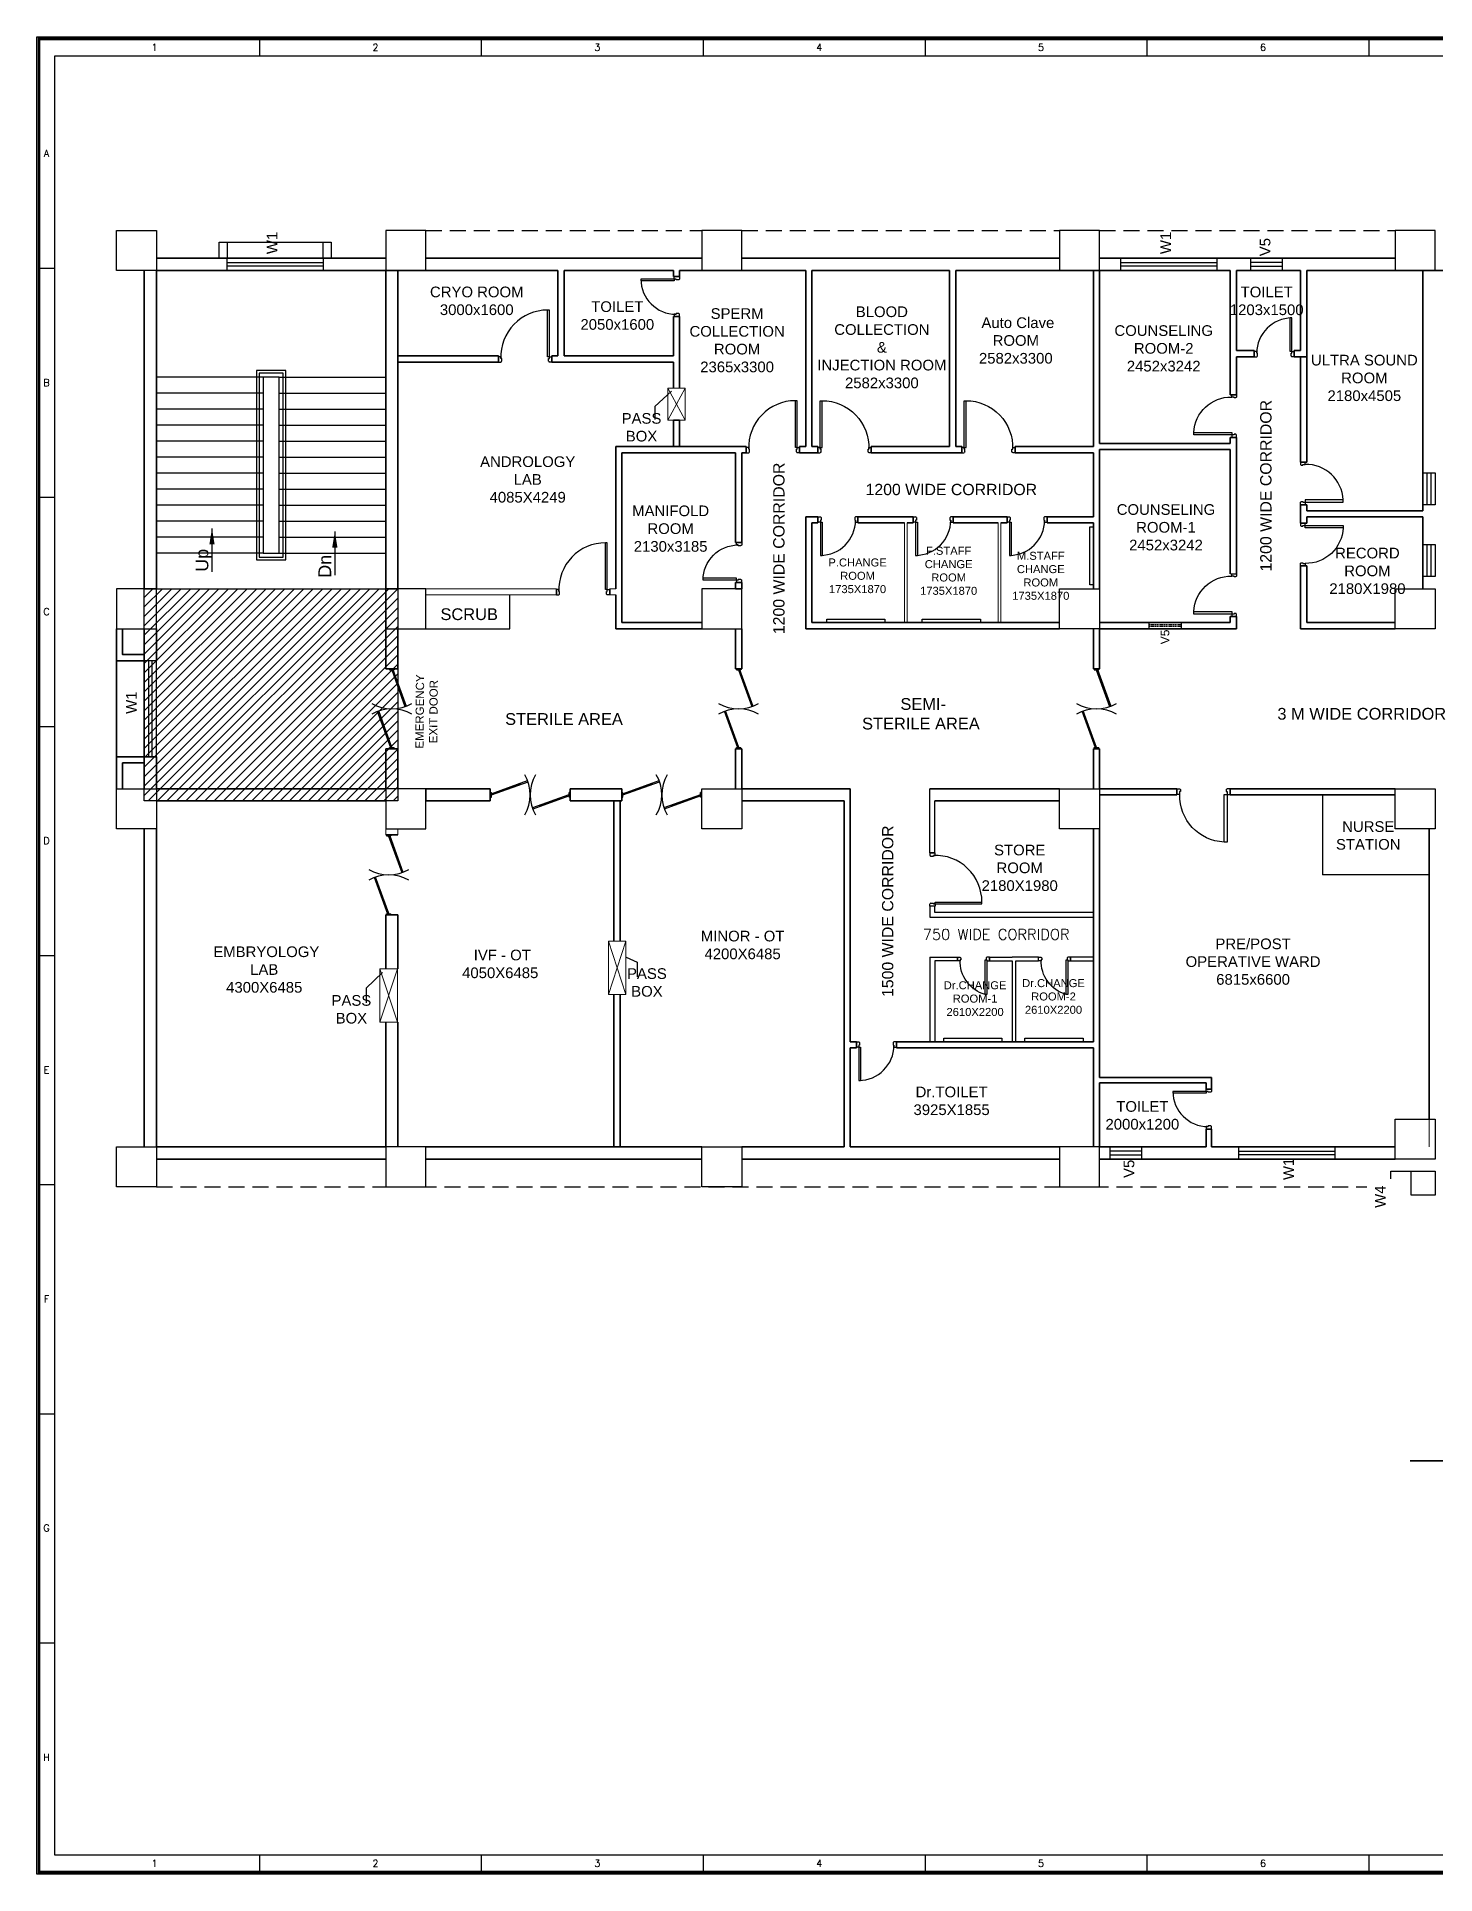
# Model space of a CAD drawing. Extents: x 3485972 to 3601240, y -673889 to -591207.
# Drawn here: x 3551253 to 3577476, y -673889 to -639439 of the extents above; entities that cross this region are included whole.
import ezdxf
from ezdxf.enums import TextEntityAlignment as Align

# ---------------------------------------------------------------- set-up
doc = ezdxf.new("R2010")
doc.units = 0
doc.header["$LTSCALE"] = 6
doc.header["$MEASUREMENT"] = 0
doc.linetypes.add('HIDDEN', pattern=[0.375, 0.25, -0.125])
doc.layers.get('0').update_dxf_attribs({"linetype": 'CONTINUOUS'})
doc.layers.add('AREA', color=193, linetype='CONTINUOUS', plot=False)
for name, color, linetype in [('BLOCK HACTH', 10, 'CONTINUOUS'), ('Chajja', 7, 'CONTINUOUS'), ('COL', 5, 'CONTINUOUS'), ('DOOR', 44, 'CONTINUOUS'), ('furniture', 33, 'CONTINUOUS'), ('JOINERY', 7, 'CONTINUOUS'), ('Railing', 21, 'CONTINUOUS'), ('Staircase', 7, 'CONTINUOUS'), ('TEXT', 181, 'CONTINUOUS'), ('TITLE', 7, 'CONTINUOUS'), ('walls', 252, 'CONTINUOUS'), ('Window', 161, 'CONTINUOUS')]:
    doc.layers.add(name, color=color, linetype=linetype)
for name, color, linetype, lineweight in [('P-Wall', 36, 'CONTINUOUS', 35), ('WALL', 8, 'CONTINUOUS', 35), ('WIN', 151, 'CONTINUOUS', 9)]:
    doc.layers.add(name, color=color, linetype=linetype, lineweight=lineweight)
doc.styles.add('ARI', font='arial.ttf')
doc.styles.add('ARIAL', font='arial.ttf')
doc.styles.add('ROMANS', font='romans.shx')
doc.styles.get("Standard").update_dxf_attribs({"font": 'SIMPLEX'})
doc.dimstyles.new('int. dim', dxfattribs={"dimtxt": 900, "dimasz": 450, "dimexe": 150, "dimexo": 150, "dimgap": 150, "dimtad": 0, "dimdec": 0, "dimzin": 12, "dimdsep": 46, "dimtxsty": 'ARI', "dimblk": 'ARCHTICK', "dimcen": 1.5, "dimdle": 150, "dimclrd": 256, "dimclre": 256, "dimclrt": 7, "dimazin": 0, "dimtfac": 1, "dimtdec": 0, "dimtix": 1, "dimtmove": 2, "dimatfit": 3, "dimfxl": 1, "dimtolj": 1, "dimtzin": 0, "dimlwd": -1, "dimlwe": -1, "dimarcsym": 0})
doc.dimstyles.new('TEXT', dxfattribs={"dimscale": 0, "dimtxt": 500, "dimasz": 100, "dimexe": 75, "dimexo": 100, "dimgap": 50, "dimtad": 0, "dimdec": 0, "dimzin": 0, "dimdsep": 46, "dimtxsty": 'ARIAL', "dimblk": 'OBLIQUE', "dimcen": 0.09, "dimdle": 100, "dimclrd": 256, "dimclre": 256, "dimclrt": 6, "dimadec": 0, "dimazin": 0, "dimtfac": 1, "dimtdec": 0, "dimtofl": 0, "dimtmove": 2, "dimatfit": 3, "dimfxl": 1, "dimfrac": 2, "dimtolj": 1, "dimtzin": 0, "dimarcsym": 0})

# ---------------------------------------------------------------- blocks, each defined once
blk = doc.blocks.new('Z$W@#5624')
at = {"layer": 'DOOR'}
for p, q in [((0, 499), (25, 499)), ((0, 400), (0, 499)), ((19, 429), (28, 453)), ((19, 429), (840, 130)), ((25, 400), (25, 499)), ((28, 453), (849, 154)), ((1770, 446), (949, 745)), ((1779, 470), (957, 769)), ((1122, 709), (1113, 685)), ((1610, 518), (1117, 697)), ((1614, 529), (1606, 506)), ((1779, 470), (1770, 446)), ((1798, 499), (1773, 499)), ((1773, 400), (1773, 499)), ((1798, 400), (1798, 499)), ((0, 400), (25, 400)), ((183, 369), (192, 393)), ((188, 381), (680, 202)), ((685, 214), (676, 190)), ((1798, 400), (1773, 400))]:
    blk.add_line(p, q, dxfattribs=at)
at = {"layer": 'DOOR', "color": 145, "extrusion": (0, 0, -1)}
for centre, start_param, end_param in [((0, 449), -0.523599, 0.523599), ((1798, 449), 2.617994, 3.665191)]:
    blk.add_ellipse(centre, major_axis=(899, 0), ratio=1, start_param=start_param, end_param=end_param, dxfattribs=at)
blk = doc.blocks.new('_Oblique')
at = {"color": 0, "linetype": 'ByBlock', "lineweight": -2}
blk.add_line((-0.5, -0.5), (0.5, 0.5), dxfattribs=at)
blk = doc.blocks.new('1000')
at = {"layer": 'DOOR'}
for p, q in [((0, -111, 0), (0, 0)), ((0, 0), (55, 0, 0)), ((945, 0, 0), (945, -2, 0)), ((1000, 0), (945, 0, 0)), ((1000, -111, 0), (1000, 0)), ((55, -111, 0), (0, -111, 0)), ((55, 0, 0), (55, -3, 0)), ((70, -55, 0), (55, -55, 0)), ((55, -55, 0), (55, -111, 0)), ((55, -111, 0), (55, -1001, 0)), ((111, -111, 0), (55, -111, 0)), ((70, -15, 0), (68, -15, 0)), ((70, -15, 0), (70, -55, 0)), ((111, -1001, 0), (111, -111, 0)), ((930, -15, 0), (930, -55, 0)), ((930, -15, 0), (932, -15, 0)), ((930, -55, 0), (945, -55, 0)), ((945, -55, 0), (945, -111, 0)), ((945, -111, 0), (1000, -111, 0)), ((55, -1001, 0), (111, -1001, 0))]:
    blk.add_line(p, q, dxfattribs=at)
for centre, start_param, end_param in [((55, -15, 0), 3.926897, 5.497693), ((945, -15, 0), -0.785492, 0.785304)]:
    blk.add_ellipse(centre, major_axis=(-8.84, 8.84, 0), ratio=1, start_param=start_param, end_param=end_param, dxfattribs=at)
at = {"layer": 'DOOR', "color": 145}
blk.add_ellipse((71, -128, 0), major_axis=(597, 637, 0), ratio=0.999944, start_param=3.940126, end_param=5.484659, dxfattribs=at)
blk = doc.blocks.new('_ArchTick')
at = {"color": 0, "linetype": 'ByBlock', "const_width": 0.15}
blk.add_lwpolyline([(-0.5, -0.5), (0.5, 0.5)], dxfattribs=at)
blk = doc.blocks.new('A$C66962185')
at = {"layer": 'TITLE'}
for p, q in [((2.14, -140930.66), (360.7, -140930.66)), ((2.14, -141176.03), (2.14, -140930.66)), ((360.7, -141176.03), (360.7, -140930.66)), ((360.7, -141176.03), (2.14, -141176.03))]:
    blk.add_line(p, q, dxfattribs=at)
at = {"layer": 'TITLE', "color": 7}
for p, q in [((30.11, -140930.66), (30.11, -140928.36)), ((60.37, -140930.66), (60.37, -140928.36)), ((90.64, -140930.66), (90.64, -140928.36)), ((120.9, -140930.66), (120.9, -140928.36)), ((151.16, -140930.66), (151.16, -140928.36)), ((181.42, -140930.66), (181.42, -140928.36)), ((211.69, -140930.66), (211.69, -140928.36)), ((241.95, -140930.66), (241.95, -140928.36)), ((272.21, -140930.66), (272.21, -140928.36)), ((302.47, -140930.66), (302.47, -140928.36)), ((332.74, -140930.66), (332.74, -140928.36)), ((363, -140959.61), (360.7, -140959.61)), ((363, -140990.86), (360.7, -140990.86)), ((363, -141022.1), (360.7, -141022.1)), ((363, -141053.35), (360.7, -141053.35)), ((363, -141084.59), (360.7, -141084.59)), ((363, -141115.84), (360.7, -141115.84)), ((363, -141147.08), (360.7, -141147.08))]:
    blk.add_line(p, q, dxfattribs=at)
at = {"layer": 'TITLE', "color": 0}
for p, q in [((-0.15, -140959.61), (2.14, -140959.61)), ((-0.15, -140990.86), (2.14, -140990.86)), ((-0.15, -141022.1), (2.14, -141022.1)), ((-0.15, -141053.35), (2.14, -141053.35)), ((0, -141084.59), (2.14, -141084.59)), ((-0.15, -141115.84), (2.14, -141115.84)), ((-0.15, -141147.08), (2.14, -141147.08)), ((30.11, -141178.33), (30.11, -141176.03)), ((60.37, -141178.33), (60.37, -141176.03)), ((90.64, -141178.33), (90.64, -141176.03)), ((120.9, -141178.33), (120.9, -141176.03)), ((151.16, -141178.33), (151.16, -141176.03)), ((181.42, -141178.33), (181.42, -141176.03)), ((211.69, -141178.33), (211.69, -141176.03)), ((241.95, -141178.33), (241.95, -141176.03)), ((272.21, -141178.33), (272.21, -141176.03)), ((302.47, -141178.33), (302.47, -141176.03)), ((332.74, -141178.33), (332.74, -141176.03))]:
    blk.add_line(p, q, dxfattribs=at)
at = {"layer": 'TITLE', "color": 7, "const_width": 0.355}
blk.add_lwpolyline([(363, -140928.36), (363, -141178.33), (0, -141178.33), (0, -140928.36)], close=True, dxfattribs=at)
at = {"layer": 'TITLE', "color": 7, "style": 'ROMANS'}
for s, p in [('1', (15.75, -140929.48)), ('2', (45.89, -140929.48)), ('3', (76.15, -140929.48)), ('4', (106.41, -140929.48)), ('5', (136.67, -140929.48)), ('6', (166.94, -140929.48)), ('7', (197.2, -140929.48)), ('8', (227.46, -140929.48)), ('9', (257.73, -140929.48)), ('10', (287.99, -140929.48)), ('11', (318.25, -140929.48)), ('12', (348.51, -140929.48)), ('A', (361.83, -140943.96)), ('B', (361.83, -140975.21)), ('C', (361.83, -141006.45)), ('D', (361.83, -141037.7)), ('E', (361.83, -141068.94)), ('F', (361.83, -141100.19)), ('G', (361.83, -141131.44)), ('H', (361.83, -141162.68))]:
    blk.add_text(s, height=0.952, dxfattribs=at).set_placement(p, align=Align.MIDDLE)
at = {"layer": 'TITLE', "color": 0, "style": 'ROMANS'}
for s, p in [('A', (1.02, -140943.96)), ('B', (1.02, -140975.21)), ('C', (1.02, -141006.45)), ('D', (1.02, -141037.7)), ('E', (1.02, -141068.94)), ('F', (1.02, -141100.19)), ('G', (1.02, -141131.44)), ('H', (1.02, -141162.68)), ('1', (15.75, -141177.15)), ('2', (45.89, -141177.15)), ('3', (76.15, -141177.15)), ('4', (106.41, -141177.15)), ('5', (136.67, -141177.15)), ('6', (166.94, -141177.15)), ('7', (197.2, -141177.15)), ('8', (227.46, -141177.15)), ('9', (257.73, -141177.15)), ('10', (287.99, -141177.15)), ('11', (318.25, -141177.15)), ('12', (348.51, -141177.15))]:
    blk.add_text(s, height=0.952, dxfattribs=at).set_placement(p, align=Align.MIDDLE)
blk = doc.blocks.new('Z$W@#1841')
at = {"layer": 'DOOR'}
blk.add_lwpolyline([(482, 633), (482, -167), (533, -167), (533, 633)], close=True, dxfattribs=at)
for points in [[(-254, -218), (-268, -218), (-268, -167), (-317, -167), (-317, -267), (-268, -267), (-268, -265, 0.414214), (-256, -254), (-254, -254)], [(519, -218), (533, -218), (533, -167), (583, -167), (583, -267), (533, -267), (533, -265, -0.414214), (522, -254), (519, -254)]]:
    blk.add_lwpolyline(points, format="xyb", close=True, dxfattribs=at)
at = {"layer": 'DOOR', "color": 145}
blk.add_arc((518, -152), 786, 92.6177, 181.1129, dxfattribs=at)
blk = doc.blocks.new('750')
at = {"layer": 'DOOR'}
for p, q in [((-50, 705), (-47.5, 705)), ((-35, 690), (-35, 692.5)), ((-50, 45), (-47.5, 45)), ((-35, 60), (-35, 57.5)), ((50, 45), (50, 80)), ((50, 80), (675, 80)), ((50, 45), (675, 45)), ((675, 45), (675, 80))]:
    blk.add_line(p, q, dxfattribs=at)
for points in [[(15, 690), (15, 705), (50, 705), (50, 750), (-50, 750), (-50, 705)], [(-35, 690), (15, 690)], [(15, 60), (15, 45), (50, 45), (50, 0), (-50, 0), (-50, 45)], [(-35, 60), (15, 60)]]:
    blk.add_lwpolyline(points, dxfattribs=at)
for centre, start, end in [((-35, 705), 180, 270), ((-35, 45), 90, 180)]:
    blk.add_arc(centre, 12.5, start, end, dxfattribs=at)
at = {"layer": 'DOOR', "color": 145}
blk.add_arc((15, 45), 660, 0, 90, dxfattribs=at)
blk = doc.blocks.new('A$C19B8274B')
at = {"layer": 'DOOR'}
for p, q in [((-45, 925), (-80, 925)), ((-80, 50), (-80, 925)), ((-45, 50), (-45, 925)), ((-45, 50), (-80, 50)), ((-955, -50), (-955, -47.5)), ((-940, -35), (-942.5, -35)), ((-60, -35), (-57.5, -35)), ((-45, -50), (-45, -47.5))]:
    blk.add_line(p, q, dxfattribs=at)
for points in [[(-940, 15), (-955, 15), (-955, 50), (-1000, 50), (-1000, -50), (-955, -50)], [(-940, -35), (-940, 15)], [(-60, 15), (-45, 15), (-45, 50), (0, 50), (0, -50), (-45, -50)], [(-60, -35), (-60, 15)]]:
    blk.add_lwpolyline(points, dxfattribs=at)
at = {"layer": 'DOOR', "color": 145}
blk.add_arc((-80, 50), 875, 90, 182.29244, dxfattribs=at)
at = {"layer": 'DOOR'}
for centre, start, end in [((-955, -35), 270, 0), ((-45, -35), 180, 270)]:
    blk.add_arc(centre, 12.5, start, end, dxfattribs=at)
blk = doc.blocks.new('600')
at = {"layer": 'DOOR'}
blk.add_lwpolyline([(3496827, -614415), (3496829, -615066), (3496858, -615066), (3496858, -614415)], close=True, dxfattribs=at)
for points in [[(3496371, -615066), (3496357, -615066), (3496357, -615046), (3496307, -615046), (3496307, -615116), (3496357, -615116), (3496357, -615114, 0.414214), (3496368, -615102), (3496371, -615102)], [(3496844, -615066), (3496858, -615066), (3496858, -615046), (3496907, -615046), (3496907, -615116), (3496858, -615116), (3496858, -615114, -0.414214), (3496847, -615102), (3496844, -615102)]]:
    blk.add_lwpolyline(points, format="xyb", close=True, dxfattribs=at)
at = {"layer": 'furniture', "linetype": 'ByBlock'}
blk.add_arc((3497016, -615047), 659, 106.6562, 181.6858, dxfattribs=at)

msp = doc.modelspace()

# ---------------------------------------------------------------- hatches: boundary and pattern name
at = {"linetype": 'ByBlock', "transparency": 33554559}
h = msp.add_hatch(dxfattribs=at)
h.set_pattern_fill('ANSI31', color=256, scale=1000)
h.paths.add_polyline_path([(3553266.1, -649787), (3558026.1, -649787), (3558026.1, -653767), (3553266.1, -653767)])

# ---------------------------------------------------------------- linework, layer by layer
at = {"linetype": 'ByBlock'}
msp.add_lwpolyline([(3553266.1, -649787), (3558026.1, -649787), (3558026.1, -653767), (3553266.1, -653767)], close=True, dxfattribs=at)
at = {"layer": 'AREA'}
for points in [[(3551252.7, -639440), (3601240.3, -639439.2), (3601240.3, -673887.9), (3551252.7, -673888.7)], [(3551295.5, -639482.8), (3601197.6, -639481.9), (3601197.6, -673845.1), (3551295.5, -673845.9)]]:
    msp.add_lwpolyline(points, close=True, dxfattribs=at)
at = {"layer": 'BLOCK HACTH', "color": 252, "true_color": 0x939598}
msp.add_lwpolyline([(3555496.1, -649122), (3555796.1, -649122), (3555796.1, -645822), (3555496.1, -645822)], close=True, dxfattribs=at)
at = {"layer": 'Chajja', "color": 252, "linetype": 'HIDDEN', "ltscale": 200, "true_color": 0x939598}
for p, q in [((3558546.1, -643072), (3563721.1, -643072)), ((3564471.1, -643072), (3570431.1, -643072)), ((3571181.1, -643072), (3576726.1, -643072)), ((3553496.1, -661002), (3576196.1, -661002))]:
    msp.add_line(p, q, dxfattribs=at)
at = {"layer": 'Chajja', "color": 252, "linetype": 'ByBlock', "true_color": 0x939598}
for p, q in [((3554821.1, -643292), (3556621.1, -643292)), ((3576646.1, -660707.1), (3577026.1, -660707.1)), ((3576646.1, -660852), (3576646.1, -660707.1))]:
    msp.add_line(p, q, dxfattribs=at)
for points in [[(3554671.1, -643592), (3554671.1, -643292), (3554821.1, -643292), (3554821.1, -643592)], [(3556621.1, -643592), (3556621.1, -643292), (3556771.1, -643292), (3556771.1, -643592)]]:
    msp.add_lwpolyline(points, dxfattribs=at)
at = {"layer": 'COL', "color": 252, "true_color": 0x939598}
for points in [[(3553496.1, -643822), (3552746.1, -643822), (3552746.1, -643072), (3553496.1, -643072)], [(3557796.1, -643822), (3558546.1, -643822), (3558546.1, -643072), (3557796.1, -643072)], [(3563721.1, -643822), (3564471.1, -643822), (3564471.1, -643072), (3563721.1, -643072)], [(3570431.1, -643822), (3571181.1, -643822), (3571181.1, -643072), (3570431.1, -643072)], [(3576726.1, -643822), (3577476.1, -643822), (3577476.1, -643072), (3576726.1, -643072)], [(3552746.1, -650537), (3553496.1, -650537), (3553496.1, -649787), (3552746.1, -649787)], [(3557796.1, -650537), (3558546.1, -650537), (3558546.1, -649787), (3557796.1, -649787)], [(3564471.1, -650537), (3564471.1, -649787), (3563721.1, -649787), (3563721.1, -650537)], [(3570431.1, -650537), (3570431.1, -649787), (3571181.1, -649787), (3571181.1, -650537)], [(3552746.1, -653537), (3553496.1, -653537), (3553496.1, -654287), (3552746.1, -654287)], [(3557796.1, -654287), (3558546.1, -654287), (3558546.1, -653537), (3557796.1, -653537)], [(3563721.1, -653537), (3564471.1, -653537), (3564471.1, -654287), (3563721.1, -654287)], [(3570431.1, -653537), (3571181.1, -653537), (3571181.1, -654287), (3570431.1, -654287)], [(3577476.1, -659732.1), (3577476.1, -660482.1), (3576726.1, -660482.1), (3576726.1, -659732.1)], [(3552746.1, -660252), (3553496.1, -660252), (3553496.1, -661002), (3552746.1, -661002)], [(3557796.1, -661002), (3558546.1, -661002), (3558546.1, -660252), (3557796.1, -660252)], [(3563721.1, -660252), (3564471.1, -660252), (3564471.1, -661002), (3563721.1, -661002)], [(3571181.1, -660252), (3570431.1, -660252), (3570431.1, -661002), (3571181.1, -661002)], [(3577026.1, -661157.1), (3577026.1, -660707.1), (3577476.1, -660707.1), (3577476.1, -661157.1)]]:
    msp.add_lwpolyline(points, close=True, dxfattribs=at)
at = {"layer": 'COL', "color": 252, "true_color": 0x939598, "elevation": 0}
for points in [[(3576726.1, -650537), (3576726.1, -649787), (3577476.1, -649787), (3577476.1, -650537)], [(3576726.1, -653537), (3577476.1, -653537), (3577476.1, -654287), (3576726.1, -654287)]]:
    msp.add_lwpolyline(points, close=True, dxfattribs=at)
at = {"layer": 'furniture', "color": 252, "true_color": 0x939598}
for p, q in [((3571000.2, -649717.1), (3571000.2, -648628.6)), ((3571000.2, -648628.6), (3571066.1, -648628.6)), ((3571066.1, -649717.1), (3571000.2, -649717.1)), ((3566068.4, -650422), (3566068.4, -650356)), ((3566068.4, -650356), (3567156.9, -650356)), ((3567156.9, -650356), (3567156.9, -650422)), ((3567857.8, -650422), (3567857.8, -650356)), ((3567857.8, -650356), (3568946.4, -650356)), ((3568946.4, -650356), (3568946.4, -650422)), ((3568259.4, -658282), (3568259.4, -658216)), ((3568259.4, -658216), (3569347.9, -658216)), ((3569347.9, -658216), (3569347.9, -658282)), ((3569783.2, -658282), (3569783.2, -658216)), ((3569783.2, -658216), (3570871.7, -658216)), ((3570871.7, -658216), (3570871.7, -658282))]:
    msp.add_line(p, q, dxfattribs=at)
at = {"layer": 'furniture', "color": 252, "linetype": 'Continuous', "true_color": 0x939598}
for p, q in [((3560126.1, -650537), (3560126.1, -649902)), ((3558546.1, -650537), (3560126.1, -650537)), ((3575361.1, -653652), (3575361.1, -655152)), ((3577361.1, -655152), (3575361.1, -655152))]:
    msp.add_line(p, q, dxfattribs=at)
at = {"layer": 'P-Wall', "color": 252, "lineweight": 0, "true_color": 0x939598}
for p, q in [((3567521.1, -648552), (3567521.1, -650422)), ((3567571.1, -648552), (3567571.1, -650422)), ((3569281.1, -648552), (3569281.1, -650422)), ((3569331.1, -648552), (3569331.1, -650422))]:
    msp.add_line(p, q, dxfattribs=at)
at = {"layer": 'Railing', "color": 252, "true_color": 0x939598}
for points in [[(3555371.1, -649247), (3555921.1, -649247), (3555921.1, -645697), (3555371.1, -645697)], [(3555421.1, -649197), (3555871.1, -649197), (3555871.1, -645747), (3555421.1, -645747)]]:
    msp.add_lwpolyline(points, close=True, dxfattribs=at)
at = {"layer": 'Staircase', "color": 252, "linetype": 'Continuous', "true_color": 0x939598}
for p, q in [((3555496.1, -645822), (3553496.1, -645822)), ((3555796.1, -645822), (3557796.1, -645822)), ((3555496.1, -646122), (3553496.1, -646122)), ((3555796.1, -646122), (3557796.1, -646122)), ((3555496.1, -646422), (3553496.1, -646422)), ((3555796.1, -646422), (3557796.1, -646422)), ((3555496.1, -646722), (3553496.1, -646722)), ((3555796.1, -646722), (3557796.1, -646722)), ((3555496.1, -647022), (3553496.1, -647022)), ((3555796.1, -647022), (3557796.1, -647022)), ((3555496.1, -647322), (3553496.1, -647322)), ((3555496.1, -647622), (3553496.1, -647622)), ((3555796.1, -647322), (3557796.1, -647322)), ((3555796.1, -647622), (3557796.1, -647622)), ((3555496.1, -647922), (3553496.1, -647922)), ((3555796.1, -647922), (3557796.1, -647922)), ((3555496.1, -648222), (3553496.1, -648222)), ((3555796.1, -648222), (3557796.1, -648222)), ((3555496.1, -648522), (3553496.1, -648522)), ((3555796.1, -648522), (3557796.1, -648522)), ((3555496.1, -648822), (3553496.1, -648822)), ((3555796.1, -648822), (3557796.1, -648822)), ((3555496.1, -649122), (3553496.1, -649122)), ((3555796.1, -649122), (3557796.1, -649122))]:
    msp.add_line(p, q, dxfattribs=at)
at = {"layer": 'WALL', "color": 252, "linetype": 'ByBlock', "true_color": 0x939598}
for p, q in [((3553266.1, -643822), (3553266.1, -649787)), ((3557796.1, -643592), (3553496.1, -643592)), ((3553496.1, -643822), (3553496.1, -649787)), ((3557796.1, -643822), (3553496.1, -643822)), ((3557796.1, -643822), (3557796.1, -649787)), ((3558026.1, -643822), (3558026.1, -649787)), ((3558026.1, -643822), (3558026.1, -649787)), ((3563721.1, -643592), (3558546.1, -643592)), ((3561026.1, -643822), (3558546.1, -643822)), ((3561026.1, -645422), (3561026.1, -643822)), ((3563191.1, -643822), (3561141.1, -643822)), ((3561141.1, -645422), (3561141.1, -643822)), ((3563191.1, -643937), (3563191.1, -643822)), ((3563306.1, -643937), (3563306.1, -643822)), ((3565671.1, -643822), (3563306.1, -643822)), ((3570431.1, -643592), (3564471.1, -643592)), ((3565671.1, -647122), (3565671.1, -643822)), ((3565786.1, -647122), (3565786.1, -643822)), ((3568368.6, -643822), (3565786.1, -643822)), ((3568368.6, -647122), (3568368.6, -643822)), ((3570431.1, -643822), (3568483.6, -643822)), ((3568483.6, -647122), (3568483.6, -643822)), ((3571066.1, -645437), (3571066.1, -643822)), ((3576726.1, -643592), (3571181.1, -643592)), ((3573633.3, -643822), (3571181.1, -643822)), ((3571181.1, -647064.5), (3571181.1, -643822)), ((3573633.3, -643822), (3573633.3, -646149.5)), ((3573748.3, -643822), (3573748.3, -645322)), ((3574951.3, -643822), (3574951.3, -645322)), ((3575066.3, -643822), (3575066.3, -645437)), ((3577246.2, -648327), (3577246.1, -643822)), ((3563306.1, -643937), (3563191.1, -643937)), ((3563191.1, -645422), (3563191.1, -644687)), ((3563306.1, -644687), (3563191.1, -644687)), ((3563306.1, -645538), (3563306.1, -644687)), ((3559911.1, -645422), (3558026.1, -645422)), ((3559911.1, -645538), (3558026.1, -645538)), ((3559911.1, -645538), (3559911.1, -645422)), ((3561026.1, -645422), (3560911.1, -645422)), ((3560911.1, -645538), (3560911.1, -645422)), ((3563191.1, -645538), (3560911.1, -645538)), ((3563191.1, -645422), (3561141.1, -645422)), ((3563191.1, -645538), (3563191.1, -646030)), ((3563306.1, -645538), (3563306.1, -646030)), ((3571066.1, -647122), (3571066.1, -645437)), ((3573748.3, -645322), (3574083.3, -645322)), ((3573748.3, -645437), (3573748.3, -646149.5)), ((3573748.3, -645437), (3574083.3, -645437)), ((3574083.3, -645437), (3574083.3, -645322)), ((3574833.3, -645322), (3574951.3, -645322)), ((3574833.3, -645437), (3574833.3, -645322)), ((3574833.3, -645437), (3575066.3, -645437)), ((3574951.3, -645437), (3574951.3, -647412)), ((3575066.3, -645437), (3575066.3, -647412)), ((3573748.3, -646149.5), (3573633.3, -646149.5)), ((3563191.1, -647122, -101230.8), (3563191.1, -646630, -101230.8)), ((3563306.1, -646630), (3563191.1, -646630, -101230.8)), ((3563306.1, -647122), (3563306.1, -646630)), ((3573633.3, -646949.5), (3573633.3, -647064.5)), ((3573748.3, -646949.5), (3573633.3, -646949.5)), ((3573748.3, -646949.5), (3573748.3, -649507)), ((3564557, -647122), (3562111.1, -647122)), ((3562111.1, -649787), (3562111.1, -647122)), ((3564356.1, -647237), (3562226.1, -647237)), ((3562226.1, -650422), (3562226.1, -647237)), ((3564356.1, -648922), (3564356.1, -647237)), ((3564557, -647237), (3564471.1, -647237)), ((3564471.1, -648922), (3564471.1, -647237)), ((3564557, -647122), (3564557, -647237)), ((3565671.1, -647122), (3565557, -647122)), ((3565557, -647122), (3565557, -647237)), ((3565671.1, -647122), (3565557, -647122)), ((3565900.2, -647237), (3565557, -647237)), ((3565900.2, -647122), (3565786.1, -647122)), ((3565900.2, -647122), (3565900.2, -647237)), ((3568368.6, -647122), (3566900.2, -647122)), ((3566900.2, -647122), (3566900.2, -647237)), ((3568597.7, -647237), (3566900.2, -647237)), ((3568597.7, -647122), (3568483.6, -647122)), ((3568597.7, -647122), (3568597.7, -647237)), ((3571066.1, -647122), (3569597.7, -647122)), ((3569597.7, -647122), (3569597.7, -647237)), ((3571066.1, -647237), (3569597.7, -647237)), ((3571066.1, -648437), (3571066.1, -647237)), ((3573633.3, -647064.5), (3571181.1, -647064.5)), ((3573633.3, -647179.5), (3571181.1, -647179.5)), ((3571181.1, -649787), (3571181.1, -647179.5)), ((3573633.3, -647179.5), (3573633.3, -649507)), ((3574951.3, -647412), (3575066.3, -647412)), ((3574951.3, -648212), (3574951.3, -648557)), ((3574951.3, -648212), (3575066.3, -648212)), ((3575066.3, -648212), (3575066.3, -648327)), ((3575066.3, -648327), (3577246.1, -648327)), ((3565671.1, -650537), (3565671.1, -648437)), ((3565901.1, -648437), (3565671.1, -648437)), ((3565786.1, -650422), (3565786.1, -648552)), ((3565901.1, -648552), (3565786.1, -648552)), ((3565901.1, -648552), (3565901.1, -648437)), ((3567686.1, -648437), (3566651.1, -648437)), ((3566651.1, -648552), (3566651.1, -648437)), ((3567521.1, -648552), (3566651.1, -648552)), ((3567686.1, -648552), (3567571.1, -648552)), ((3567686.1, -648552), (3567686.1, -648437)), ((3569446.1, -648437), (3568436.1, -648437)), ((3568436.1, -648552), (3568436.1, -648437)), ((3569281.1, -648552), (3568436.1, -648552)), ((3569446.1, -648552), (3569331.1, -648552)), ((3569446.1, -648552), (3569446.1, -648437)), ((3571066.1, -648437), (3570196.1, -648437)), ((3570196.1, -648552), (3570196.1, -648437)), ((3571066.1, -648552), (3570196.1, -648552)), ((3571066.1, -649787), (3571066.1, -648552)), ((3574951.3, -648557), (3575066.3, -648557)), ((3575066.3, -648442), (3577246.1, -648442)), ((3575066.3, -648442), (3575066.3, -648557)), ((3577246.2, -649787), (3577246.2, -648442)), ((3564356.1, -648922), (3564471.1, -648922)), ((3574951.3, -649357), (3574951.3, -650537)), ((3574951.3, -649357), (3575066.3, -649357)), ((3575066.3, -649357), (3575066.3, -650422)), ((3564356.1, -649787), (3564356.1, -649672)), ((3564356.1, -649672), (3564471.1, -649672)), ((3564471.1, -649672), (3564471.1, -649787)), ((3560996.1, -649903), (3560996.1, -649787)), ((3561996.1, -649903), (3561996.1, -649787)), ((3562111.1, -650537), (3562111.1, -649902)), ((3564356.1, -649787), (3564471.1, -649787)), ((3573633.3, -650307), (3573633.3, -650422)), ((3573633.3, -650307), (3573633.3, -650422)), ((3573748.3, -650307), (3573633.3, -650307)), ((3573748.3, -650307), (3573748.3, -650537)), ((3553266.1, -650537), (3553266.1, -651137)), ((3553496.1, -650537), (3553496.1, -651137)), ((3557796.1, -650538), (3557796.1, -650537)), ((3557796.1, -651287.5), (3557796.1, -650538)), ((3558026.1, -651287.5), (3558026.1, -650538)), ((3563721.1, -650537), (3562111.1, -650537)), ((3563721.1, -650422), (3562226.1, -650422)), ((3564356.1, -651287), (3564356.1, -650537)), ((3564471.1, -651287), (3564471.1, -650537)), ((3565671.1, -650537), (3570431.1, -650537)), ((3565786.1, -650422), (3570431.1, -650422)), ((3571066.1, -651287), (3571066.1, -650537)), ((3573633.3, -650422), (3571181.1, -650422)), ((3571181.1, -651287), (3571181.1, -650537)), ((3573748.3, -650537), (3571181.1, -650537)), ((3574951.3, -650537), (3576726.1, -650537)), ((3575066.3, -650422), (3576726.1, -650422)), ((3552746.1, -651137), (3552746.1, -652937)), ((3558026.1, -651287.5), (3557796.1, -651287.5)), ((3564471.1, -651287), (3564356.1, -651287)), ((3571181.1, -651287), (3571066.1, -651287)), ((3557796.1, -653537), (3557796.1, -652787.5)), ((3558026.1, -652787.5), (3557796.1, -652787.5)), ((3558026.1, -653537), (3558026.1, -652787.5)), ((3564356.1, -653537), (3564356.1, -652787)), ((3564471.1, -652787), (3564356.1, -652787)), ((3564471.1, -652787), (3564471.1, -653537)), ((3571066.1, -653537), (3571066.1, -652787)), ((3571181.1, -652787), (3571066.1, -652787)), ((3571181.1, -652787), (3571181.1, -653537)), ((3553266.1, -652937), (3553266.1, -653537)), ((3553496.1, -652937), (3553496.1, -653537)), ((3553496.1, -653537), (3557796.1, -653537)), ((3553496.1, -653767), (3557796.1, -653767)), ((3558546.1, -653767), (3558546.1, -653537)), ((3558546.1, -653537), (3559756.1, -653537)), ((3558546.1, -653537), (3558546.1, -653537)), ((3558546.1, -653767), (3559756.1, -653767)), ((3558546.1, -653767), (3558546.1, -653767)), ((3559756.1, -653767), (3559756.1, -653537)), ((3561256.1, -653767), (3561256.1, -653537)), ((3561256.1, -653537), (3562221.1, -653537)), ((3561256.1, -653767), (3562221.1, -653767)), ((3562076.1, -653767), (3562076.1, -656394.5)), ((3562191.1, -653767), (3562191.1, -656394.5)), ((3562221.1, -653537), (3562221.1, -653767)), ((3564471.1, -653537), (3566506.1, -653537)), ((3564471.1, -653767), (3566391.1, -653767)), ((3564471.1, -653767), (3564471.1, -653767)), ((3566391.1, -653767), (3566391.1, -660252)), ((3566506.1, -653537), (3566506.1, -658282)), ((3568001.1, -653537), (3570431.1, -653537)), ((3570431.1, -653767), (3568091.1, -653767)), ((3572628.5, -653537, 0), (3571181.1, -653537)), ((3572628.5, -653652, 0), (3571181.1, -653652)), ((3572628.5, -653652, 0), (3572628.5, -653537, 0)), ((3573628.5, -653652, 0), (3573628.5, -653537, 0)), ((3576726.1, -653537, 0), (3573628.5, -653537, 0)), ((3576726.1, -653652, 0), (3573628.5, -653652, 0)), ((3553266.1, -654287), (3553266.1, -660252)), ((3553266.1, -654287), (3553266.1, -660252)), ((3553496.1, -654287), (3553496.1, -660252)), ((3553496.1, -654287), (3553496.1, -660252)), ((3557796.1, -654402), (3558026.1, -654402)), ((3571066.1, -654287), (3571066.1, -658282)), ((3571181.1, -654287), (3571181.1, -658952)), ((3577361.1, -659732.1), (3577361.1, -654287)), ((3557796.1, -655902), (3557796.1, -656914.5)), ((3557796.1, -655902), (3558026.1, -655902)), ((3558026.1, -655902), (3558026.1, -656914.5)), ((3562076.1, -657394.5), (3562076.1, -660252)), ((3562191.1, -657394.5), (3562191.1, -660252)), ((3557796.1, -657914.5), (3557796.1, -660252)), ((3558026.1, -657914.5), (3558026.1, -660252)), ((3566621.1, -658282), (3566506.1, -658282)), ((3566621.1, -658282), (3566621.1, -658397)), ((3567706.1, -658282), (3567371.1, -658282)), ((3567371.1, -658282), (3567371.1, -658397)), ((3567706.1, -658282), (3567821.1, -658282)), ((3571066.1, -658282), (3567821.1, -658282)), ((3566506.1, -658397), (3566506.1, -660252)), ((3566621.1, -658397), (3566506.1, -658397)), ((3571066.1, -658397), (3567371.1, -658397)), ((3571066.1, -658397), (3571066.1, -660252)), ((3571181.1, -658952), (3573181.1, -658952)), ((3573181.1, -658952), (3573281.1, -658952)), ((3573281.1, -658952), (3573281.1, -659167)), ((3571181.1, -659052), (3571181.1, -660252)), ((3571181.1, -659052), (3573181.1, -659052)), ((3573181.1, -659167), (3573181.1, -659052)), ((3573281.1, -659167), (3573181.1, -659167)), ((3573181.1, -659917), (3573281.1, -659917)), ((3573181.1, -659917), (3573181.1, -660252)), ((3573281.1, -659917), (3573281.1, -660252)), ((3553496.1, -660252), (3557796.1, -660252)), ((3558546.1, -660252), (3563721.1, -660252)), ((3564471.1, -660252), (3566391.1, -660252)), ((3566506.1, -660252), (3570431.1, -660252)), ((3571181.1, -660252), (3572546.1, -660252)), ((3572546.1, -660252), (3572661.1, -660252)), ((3572661.1, -660252), (3573181.1, -660252)), ((3573281.1, -660252), (3576726.1, -660252)), ((3553496.1, -660482), (3557796.1, -660482)), ((3558546.1, -660482), (3563721.1, -660482)), ((3564471.1, -660482), (3570431.1, -660482)), ((3571181.1, -660482), (3576726.1, -660482)), ((3577005.6, -666139.3), (3578515, -666139.3))]:
    msp.add_line(p, q, dxfattribs=at)
at = {"layer": 'WALL', "color": 252, "lineweight": 0, "true_color": 0x939598}
for p, q in [((3560206.1, -643822), (3558026.1, -643822)), ((3574951.3, -643822), (3573748.3, -643822)), ((3576726.1, -643822), (3575066.3, -643822)), ((3571066.1, -645437), (3571066.1, -645437)), ((3562226.1, -647122), (3564356.1, -647122)), ((3562226.1, -647237), (3564356.1, -647237)), ((3573748.3, -649507), (3573633.3, -649507)), ((3558546.1, -649787), (3560996.1, -649787)), ((3558546.1, -649902), (3560996.1, -649902)), ((3561996.1, -649787), (3562111.1, -649787)), ((3561996.1, -649902), (3562111.1, -649902)), ((3557911.1, -650537), (3558141.1, -650537)), ((3563721.1, -650537), (3564471.1, -650537)), ((3557796.1, -654287), (3557796.1, -654402)), ((3558026.1, -654287), (3558026.1, -654402)), ((3577361.1, -658752), (3577361.1, -660252)), ((3570546.1, -660252), (3570801.1, -660252))]:
    msp.add_line(p, q, dxfattribs=at)
at = {"layer": 'WALL', "color": 252, "linetype": 'ByBlock', "true_color": 0x939598}
for points in [[(3557796.1, -650537), (3557796.1, -643822), (3560626.1, -643822)], [(3569918.5, -643822), (3573633.3, -643822)], [(3573748.3, -643822), (3574951.3, -643822)], [(3575066.3, -643822), (3580476.1, -643822), (3580476.1, -649787)], [(3552746.1, -650537), (3552746.1, -651137), (3553266.1, -651137)], [(3552861.1, -650537), (3552861.1, -651022), (3553266.1, -651022)], [(3552746.1, -653537), (3552746.1, -652937), (3553266.1, -652937)], [(3552861.1, -653537), (3552861.1, -653052), (3553266.1, -653052)]]:
    msp.add_lwpolyline(points, dxfattribs=at)
at = {"layer": 'walls', "color": 252, "linetype": 'Continuous', "true_color": 0x939598}
for p, q in [((3553496.1, -651137), (3553266.1, -651137)), ((3553496.1, -652937), (3553266.1, -652937))]:
    msp.add_line(p, q, dxfattribs=at)
at = {"layer": 'walls', "color": 252, "linetype": 'ByBlock', "true_color": 0x939598}
for p, q in [((3568001.1, -653767), (3568001.1, -653537)), ((3568001.1, -654742), (3568001.1, -653767)), ((3568091.1, -654742), (3568091.1, -653767)), ((3568001.1, -654742), (3568091.1, -654742)), ((3568091.1, -655742), (3568001.1, -655742)), ((3568001.1, -655742), (3568001.1, -655947)), ((3568091.1, -655857), (3568091.1, -655742)), ((3571066.1, -655857), (3568091.1, -655857)), ((3571066.1, -655947), (3571066.1, -655857)), ((3568001.1, -655947), (3571066.1, -655947)), ((3568001.1, -656697), (3568001.1, -658282)), ((3568001.1, -656697), (3568516.1, -656697)), ((3568091.1, -656767), (3568091.1, -658282)), ((3568516.1, -656767), (3568091.1, -656767)), ((3568516.1, -656697), (3568516.1, -656767)), ((3569116.1, -656697), (3569541.1, -656697)), ((3569116.1, -656697), (3569116.1, -656767)), ((3569116.1, -656767), (3569541.1, -656767)), ((3570036.1, -656697), (3569541.1, -656697)), ((3569541.1, -656767), (3569541.1, -658282)), ((3569611.1, -658282), (3569611.1, -656767)), ((3569611.1, -656767), (3570036.1, -656767)), ((3570036.1, -656767), (3570036.1, -656697)), ((3571066.1, -656697), (3570636.1, -656697)), ((3570636.1, -656697), (3570636.1, -656767)), ((3570636.1, -656767), (3571066.1, -656767)), ((3571066.1, -656767), (3571066.1, -656697)), ((3569541.1, -658282), (3569611.1, -658282))]:
    msp.add_line(p, q, dxfattribs=at)
at = {"layer": 'WIN', "color": 252, "linetype": 'Continuous', "true_color": 0x939598}
for p, q in [((3563413.6, -646630, -50615.4), (3563083.6, -646030, -50615.4)), ((3563083.6, -646630, -50615.4), (3563413.6, -646030, -50615.4)), ((3562301.3, -657394.5), (3561971.3, -656394.5)), ((3561971.3, -657394.5), (3562301.3, -656394.5)), ((3558018.6, -657914.5), (3557688.6, -656914.5)), ((3557688.6, -657914.5), (3558018.6, -656914.5))]:
    msp.add_line(p, q, dxfattribs=at)
at = {"layer": 'WIN', "color": 252, "linetype": 'Continuous', "true_color": 0x939598, "elevation": -50615.4}
msp.add_lwpolyline([(3563083.6, -646630), (3563413.6, -646630), (3563413.6, -646030), (3563083.6, -646030)], close=True, dxfattribs=at)
at = {"layer": 'WIN', "color": 252, "linetype": 'Continuous', "true_color": 0x939598}
for points in [[(3561971.3, -657394.5), (3562301.3, -657394.5), (3562301.3, -656394.5), (3561971.3, -656394.5)], [(3557688.6, -657914.5), (3558018.6, -657914.5), (3558018.6, -656914.5), (3557688.6, -656914.5)]]:
    msp.add_lwpolyline(points, close=True, dxfattribs=at)
at = {"layer": 'Window', "color": 252, "linetype": 'HIDDEN', "ltscale": 15, "true_color": 0x939598}
for p, q in [((3572711.2, -650465.4), (3572111.2, -650465.4)), ((3572711.2, -650497.7), (3572111.2, -650497.7))]:
    msp.add_line(p, q, dxfattribs=at)
at = {"layer": 'Window', "color": 252, "linetype": 'Continuous', "true_color": 0x939598}
for points in [[(3556621.1, -643592), (3556621.1, -643822), (3554821.1, -643822), (3554821.1, -643592)], [(3556621.1, -643672), (3556621.1, -643742), (3554821.1, -643742), (3554821.1, -643672)], [(3573377.4, -643592), (3573377.4, -643822), (3571577.4, -643822), (3571577.4, -643592)], [(3573377.4, -643672), (3573377.4, -643742), (3571577.4, -643742), (3571577.4, -643672)], [(3574611.4, -643822), (3574611.4, -643592), (3574011.4, -643592), (3574011.4, -643822)], [(3574611.4, -643742), (3574611.4, -643672), (3574011.4, -643672), (3574011.4, -643742)], [(3577246.1, -647612.1), (3577476.1, -647612.1), (3577476.1, -648212.1), (3577246.1, -648212.1)], [(3577326.1, -647612.1), (3577396.1, -647612.1), (3577396.1, -648212.1), (3577326.1, -648212.1)], [(3577246.1, -648957), (3577476.1, -648957), (3577476.1, -649557), (3577246.1, -649557)], [(3577326.1, -648957), (3577396.1, -648957), (3577396.1, -649557), (3577326.1, -649557)], [(3571972.6, -660482), (3571972.6, -660252), (3571372.6, -660252), (3571372.6, -660482)], [(3571972.6, -660402), (3571972.6, -660332), (3571372.6, -660332), (3571372.6, -660402)], [(3575593.6, -660252), (3575593.6, -660482), (3573793.6, -660482), (3573793.6, -660252)], [(3575593.6, -660332), (3575593.6, -660402), (3573793.6, -660402), (3573793.6, -660332)]]:
    msp.add_lwpolyline(points, close=True, dxfattribs=at)
at = {"layer": 'Window', "color": 252, "linetype": 'Continuous', "true_color": 0x939598, "elevation": 0}
for points in [[(3572111.2, -650537), (3572111.2, -650422), (3572711.2, -650422), (3572711.2, -650537)], [(3553266.1, -652937), (3553496.1, -652937), (3553496.1, -651137), (3553266.1, -651137)], [(3553346.1, -652937), (3553416.1, -652937), (3553416.1, -651137), (3553346.1, -651137)]]:
    msp.add_lwpolyline(points, close=True, dxfattribs=at)

# ---------------------------------------------------------------- block references
at = {"layer": 'DOOR', "color": 252, "true_color": 0x939598}
for p, rotation in [((3563256.1, -643937), 180), ((3574833.3, -645387), 89.99999999999999), ((3565901.1, -648487), 270), ((3567686.1, -648487), 270), ((3569446.1, -648487), 270), ((3566621.1, -658332), 270), ((3573231.1, -659167), 180)]:
    msp.add_blockref('750', p, dxfattribs=dict(at, rotation=rotation))
at = {"layer": 'DOOR', "color": 252, "linetype": 'Continuous', "true_color": 0x939598}
for p in [(3560911.1, -645488), (3565557, -647187), (3561996.1, -649853)]:
    msp.add_blockref('A$C19B8274B', p, dxfattribs=at)
at = {"layer": 'DOOR', "color": 252, "linetype": 'Continuous', "true_color": 0x939598, "xscale": -1}
for p in [(3565900.2, -647187), (3568597.7, -647187)]:
    msp.add_blockref('A$C19B8274B', p, dxfattribs=at)
at = {"layer": 'DOOR', "color": 252, "linetype": 'Continuous', "true_color": 0x939598}
for name, p, xscale, yscale, zscale, rotation in [('Z$W@#1841', (3573510.6, -646431.5), -0.8888888889923692, 0.8888888889923692, 0.8888888888759539, 89.99999999999993), ('Z$W@#1841', (3575186, -647694.1), 0.8888888889923692, 0.8888888889923692, 0.8888888889923692, 270), ('Z$W@#1841', (3575186, -649075), -0.8888888889923692, 0.8888888889923692, 0.8888888888759539, 270), ('Z$W@#1841', (3573510.6, -649789), -0.8888888889923692, 0.8888888889923692, 0.8888888888759539, 89.99999999999993), ('Z$W@#5624', (3557536.1, -652787.5), -0.8343726266175508, 0.8343726266175508, 0.8343726257153321, 269.9999999999999), ('Z$W@#5624', (3564038.6, -652787), -0.8343726266175508, 0.8343726266175508, 0.8343726257153321, 269.9999999999999), ('Z$W@#5624', (3570748.6, -652787), -0.8343726266175508, 0.8343726266175508, 0.8343726257153321, 269.9999999999999), ('Z$W@#5624', (3557478.6, -655902), -0.8343726266175508, 0.8343726266175508, 0.8343726257153321, 270)]:
    msp.add_blockref(name, p, dxfattribs=dict(at, xscale=xscale, yscale=yscale, zscale=zscale, rotation=rotation))
at = {"layer": 'DOOR', "color": 252, "true_color": 0x939598, "xscale": -1}
msp.add_blockref('750', (3564421.1, -649672), dxfattribs=at)
at = {"layer": 'DOOR', "color": 252, "linetype": 'Continuous', "true_color": 0x939598, "xscale": -0.8343726266175508, "yscale": 0.8343726266175508, "zscale": 0.8343726257153321}
for p in [(3561256.1, -654027), (3563721.1, -654027)]:
    msp.add_blockref('Z$W@#5624', p, dxfattribs=at)
at = {"layer": 'DOOR', "color": 252, "linetype": 'Continuous', "true_color": 0x939598, "xscale": -1, "rotation": 359.9999867131476}
msp.add_blockref('1000', (3573628.5, -653537, 0), dxfattribs=at)
at = {"layer": 'DOOR', "color": 252, "linetype": 'Continuous', "true_color": 0x939598, "rotation": 270}
msp.add_blockref('A$C19B8274B', (3568051.1, -655742), dxfattribs=at)
at = {"layer": 'furniture', "color": 252, "linetype": 'ByBlock', "true_color": 0x939598, "xscale": -1, "rotation": 180}
for p in [(72208.6, -1271812.9), (73728.6, -1271812.9)]:
    msp.add_blockref('600', p, dxfattribs=at)
at = {"layer": 'TITLE', "xscale": 137.4720978042101, "yscale": 137.4720968119004, "zscale": 137.4720972069543}
msp.add_blockref('A$C66962185', (3551295.5, 18734235), dxfattribs=at)

# ---------------------------------------------------------------- texts
at = {"layer": 'furniture', "color": 252, "linetype": 'Continuous', "true_color": 0x939598, "insert": (3559361.3, -650083.1), "char_height": 220.41, "width": 1257.81, "attachment_point": 5, "style": 'ARIAL'}
msp.add_mtext('\\PSCRUB', dxfattribs=at)
at = {"layer": 'JOINERY', "color": 252, "true_color": 0x939598, "style": 'ARIAL', "width": 1}
for s, height, p in [('W1', 200, (3555765.4, -643514.5)), ('W1', 200, (3572521.6, -643514.5)), ('V5', 200, (3574385.2, -643554.3)), ('V5', 161.2, (3572488.1, -650829.2, -101230.8)), ('W1', 200, (3553128.5, -652133.7)), ('V5', 200, (3571832.4, -660834.8)), ('W1', 200, (3574825.2, -660873.5)), ('W4', 200, (3576544.1, -661395.5))]:
    msp.add_text(s, height=height, rotation=90, dxfattribs=at).set_placement(p)
at = {"layer": 'Staircase', "color": 252, "true_color": 0x939598, "style": 'ARIAL'}
for s, p in [('Up', (3554470.5, -649254.9)), ('Dn', (3556774.2, -649367.4))]:
    msp.add_text(s, height=240, rotation=90, dxfattribs=at).set_placement(p, align=Align.CENTER)
at = {"layer": 'TEXT', "color": 252, "true_color": 0x939598, "style": 'ARIAL'}
for s, p in [('1200 WIDE CORRIDOR', (3574469.4, -647856.9)), ('1200 WIDE CORRIDOR', (3565337.8, -649031.2)), ('1500 WIDE CORRIDOR', (3567378.4, -655834.1))]:
    msp.add_text(s, height=212.5, rotation=90, dxfattribs=at).set_placement(p, align=Align.BOTTOM_CENTER)
msp.add_text('1200 WIDE CORRIDOR', height=212.5, dxfattribs=at).set_placement((3568402.1, -648097.1), align=Align.BOTTOM_CENTER)
at = {"layer": 'TEXT', "color": 252, "true_color": 0x939598, "attachment_point": 5, "style": 'ARIAL'}
for s, insert, char_height, width in [('CRYO ROOM 3000x1600', (3559503.1, -644391.4), 200, 1982.81), ('TOILET\\P1203x1500', (3574315.6, -644392.4), 200, 1626.956), ('TOILET\\P2050x1600', (3562138.9, -644667.1), 200, 1626.956), ('SPERM COLLECTION ROOM 2365x3300', (3564385.3, -645130.1), 200, 1893.83), ('BLOOD COLLECTION \\P&\\PINJECTION ROOM\\P2582x3300', (3567099.5, -645263.2), 200, 2637.717), ('\\P Auto Clave\\PROOM\\P2582x3300', (3569611.3, -644968.4), 200, 1589.812), ('COUNSELING\\PROOM-2\\P2452x3242', (3572384, -645282.7), 200, 2086.034), ('ULTRA SOUND\\PROOM\\P2180x4505', (3576146.5, -645836.8), 200, 2086.034), ('ANDROLOGY\\PLAB\\P4085X4249', (3560458.6, -647740.3), 200, 1980.803), ('MANIFOLD\\PROOM\\P2130x3185', (3563138.9, -648662.1), 200, 1980.803), ('COUNSELING\\PROOM-1\\P2452x3242', (3572426.9, -648637.4), 200, 2086.034), ('F.STAFF\\PCHANGE\\PROOM\\P1735X1870', (3568351.9, -649452.8), 150, 1198.956), ('RECORD\\PROOM 2180X1980', (3576204, -649454), 200, 2086.034), ('P.CHANGE\\PROOM\\P1735X1870', (3566643.8, -649546.2), 150, 1198.956), ('M.STAFF\\PCHANGE\\PROOM\\P1735X1870', (3570079.5, -649546.2), 150, 1198.956), ('NURSE STATION', (3576220.1, -654414.6), 200, 1601.324), ('STORE\\PROOM 2180X1980', (3569684.3, -655021.7), 200, 2086.034), ('MINOR - OT\\P4200X6485', (3564488.5, -656467.8, -101230.8), 200, 2454.158), (' EMBRYOLOGY\\PLAB\\P4300X6485', (3555518.5, -656928.5), 200, 2454.158), (' IVF - OT\\P4050X6485', (3559943.5, -656823), 200, 3651.323), ('PRE/POST \\POPERATIVE WARD\\P6815x6600', (3574060.5, -656780.1), 200, 2454.158), ('Dr.CHANGE\\PROOM-1\\P2610X2200', (3568847.4, -657473.1), 150, 1198.956), ('Dr.CHANGE\\PROOM-2\\P2610X2200', (3570318.1, -657432.9), 150, 1198.956), ('Dr.TOILET\\P3925X1855', (3568407.3, -659390), 200, 1198.956), ('TOILET\\P2000x1200', (3571984, -659661.6, -101230.8), 200, 1626.956)]:
    msp.add_mtext(s, dxfattribs=dict(at, insert=insert, char_height=char_height, width=width))
at = {"layer": 'TEXT', "color": 252, "linetype": 'Continuous', "true_color": 0x939598, "char_height": 200, "width": 1149.25, "attachment_point": 5, "style": 'ARIAL'}
for insert in [(3562592.6, -646762, -151846.2), (3562693.8, -657170.5), (3557152.8, -657674.4, -101230.8)]:
    msp.add_mtext('PASS BOX', dxfattribs=dict(at, insert=insert))
at = {"layer": 'TEXT', "color": 252, "linetype": 'ByBlock', "lineweight": 25, "true_color": 0x939598, "insert": (3567868.3, -656168.4), "char_height": 200, "attachment_point": 1}
msp.add_mtext_dynamic_manual_height_columns('750 WIDE CORRIDOR', width=3341.186, gutter_width=10, heights=[0], dxfattribs=at)
at = {"layer": 'WALL', "color": 252, "linetype": 'Continuous', "true_color": 0x939598, "insert": (3558563.3, -652120.5), "char_height": 154.29, "width": 1944.789, "attachment_point": 5, "rotation": 89.43793, "style": 'ARIAL'}
msp.add_mtext(' EMERGENCY\\P EXIT DOOR', dxfattribs=at)
at = {"layer": 'WALL', "color": 252, "linetype": 'Continuous', "true_color": 0x939598, "char_height": 220.414, "width": 4941.395, "attachment_point": 5, "style": 'ARIAL'}
for s, insert in [('\\PSTERILE AREA', (3561139.4, -652048.3)), (' SEMI-\\PSTERILE AREA', (3567831.5, -652133.8)), ('3 M WIDE CORRIDOR', (3576098, -652133.8))]:
    msp.add_mtext(s, dxfattribs=dict(at, insert=insert))

# ---------------------------------------------------------------- leaders
at = {"layer": 'Staircase', "color": 252, "true_color": 0x939598}
for points in [[(3554538.8, -648656.2, -101230.8), (3554538.8, -649471.7, -101230.8)], [(3556842.5, -648715, -101230.8), (3556842.5, -649530.5, -101230.8)]]:
    msp.add_leader(points, dimstyle='int. dim', override={"dimasz": 300, "dimgap": 70, "dimtad": 0}, dxfattribs=at)
at = {"layer": 'WIN', "color": 252, "linetype": 'Continuous', "true_color": 0x939598}
for points in [[(3563154.4, -646085, -151846.2), (3562842.9, -646373.5, -151846.2), (3562842.9, -646617.1, -151846.2)], [(3562302.6, -656696.2), (3562509.8, -656786.8), (3562510.2, -657063.1)], [(3557738.5, -656985.5, -101230.8), (3557427, -657274, -101230.8), (3557427, -657550.6, -101230.8)]]:
    msp.add_leader(points, dimstyle='TEXT', override={"dimscale": 1, "dimtxt": 200, "dimasz": 50, "dimfxl": 0.18}, dxfattribs=at)

doc.saveas('drawing.dxf')
